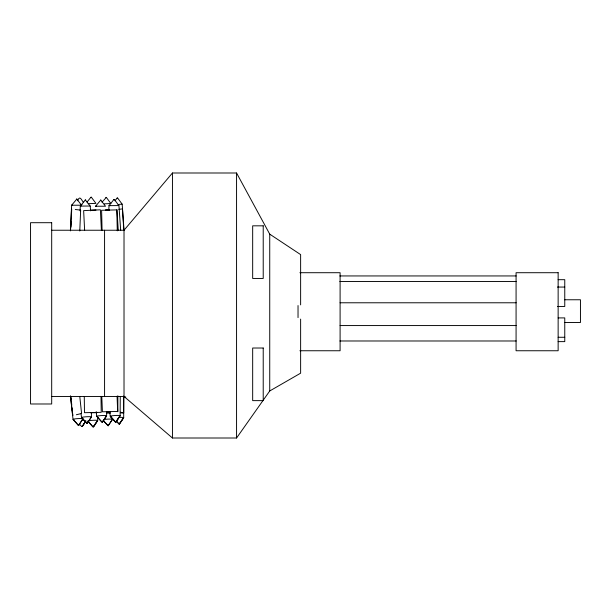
<?xml version="1.0" encoding="UTF-8"?>
<svg xmlns="http://www.w3.org/2000/svg" width="611" height="611" viewBox="0 0 611 611"><rect width="100%" height="100%" fill="white"/><g stroke="black" fill="none" stroke-linecap="round" stroke-linejoin="round"><path stroke-width="0.92" d="M91.436 413.112L91.406 416.916L87.274 423.324L91.337 417.053A4.98 0.489 -3.4 0 0 85.41 416.832A4.98 0.489 -3.4 0 0 82.378 417.764M87.778 421.132L92.994 426.913L93.544 426.883L97.668 420.475L97.699 416.671M102.289 422.163L106.62 415.709L106.65 411.906M111.095 416.511A4.98 0.489 -3.4 0 1 114.135 415.579A4.98 0.489 -3.4 0 1 120.069 415.801L115.968 422.086L120.123 415.663L120.268 396.646M119.282 423.988L123.682 417.611L123.834 396.684M70.952 227.147L71.189 221.449M71.472 214.805L71.708 209.107M79.781 230.996L80.652 210.108L75.283 209.504M70.41 230.889L71.632 205.22L76.818 199.079L81.553 205.22L71.632 205.22L72.457 205.052M70.548 230.393L71.518 209.481M80.087 210.848L80.316 206.098L85.357 199.957L90.237 206.098L90.573 210.856M108.789 210.413L109.018 205.663L113.86 199.545L114.402 199.545L118.939 205.663L120.68 230.385M82.936 418.764L78.773 425.187L82.867 418.902M82.264 426.501L85.861 420.903L82.248 426.509L81.714 426.531L82.248 426.509L85.807 421.017M88.045 421.239L93.002 426.921L97.668 420.475M106.62 415.709L102.495 422.117L106.558 415.847A4.98 0.489 -3.4 0 0 100.632 415.625A4.98 0.489 -3.4 0 0 97.592 416.557M112.554 419.306L108.147 425.768M115.998 422.056L115.456 422.094L110.499 416.435L115.723 422.125L120.123 415.663M119.206 424.072L123.682 417.611M93.552 426.868L97.607 420.605M119.557 424.003L123.613 417.741A4.98 0.489 -3.4 0 0 119.626 417.405M51.53 396.455L124.018 396.455L172.447 438.003L236.564 438.003L269.734 390.964L300.627 373.176L300.627 319.11M77.544 200.759C80.049 194.863 81.202 199.812 83.646 202.631M87.09 202.035L90.856 197.284L91.406 197.292M95.599 206.235L100.716 200.095L105.527 206.235L95.599 206.235L96.431 206.067M102.037 202.165L106.322 197.399L110.881 203.524L104.321 203.845M114.952 200.782L117.106 198.063L117.648 198.063L122.185 204.181L123.995 229.858M125.805 397.112L124.018 396.455L124.018 230.24L172.447 172.997L236.564 172.997L269.734 234.15L300.627 254.604L300.627 304.881M115.448 422.109L110.224 416.328L109.705 411.608M91.413 197.292L95.935 203.402L88.205 203.684M76.482 199.102L77.024 199.117M106.329 197.429L105.818 197.414M100.975 200.141L100.456 200.133M117.633 198.086L117.144 198.079M114.387 199.568L113.898 199.56M76.36 414.747L81.569 413.479L79.781 396.493M78.727 425.195L78.269 425.195L78.804 425.149M81.141 205.93L80.316 206.098L90.153 206.014M109.27 205.571L109.843 205.495M86.938 423.301L81.507 417.58L81.087 413.8M118.801 209.382L122.475 208.878L123.812 230.423M102.228 422.086L102.495 422.094M108.155 425.684L103.236 420.605M86.93 423.385L81.782 417.687M105.566 209.871L109.323 209.649M105.695 210.291L109.453 210.069M90.382 210.26L95.965 209.985M80.782 204.479L82.011 204.448M118.183 204.502L122.101 204.097M107.001 411.951L109.865 411.89M90.359 412.799L96.866 412.662M106.604 411.875L110.362 411.829M106.772 413.112L110.53 413.067M120.856 412.937L123.674 412.906L123.643 396.027M51.53 230.24L124.018 230.24M299.902 272.712L340.098 272.712L340.098 350.752L299.902 350.752M339.853 275.943L516.142 275.943M558.141 279.685L564.763 279.685L564.763 306.455L557.431 306.455M339.853 281.534L516.142 281.534M557.431 287.063L564.763 287.063M564.648 299.764L580.45 299.764L580.45 322.501L564.648 322.501M340.083 302.781L516.165 302.781M558.141 317.911L564.763 317.911L564.763 341.625L558.141 341.625M340.083 325.564L516.165 325.564M558.141 337.272L564.763 337.272M339.945 340.984L516.15 340.984M91.406 197.284L90.894 197.3M85.196 199.996L85.708 199.98M120.359 412.234L123.674 412.906M81.714 426.554L79.384 423.973M118.855 205.579L109.018 205.663M116.686 421.483L119.046 424.026L116.533 421.216M103.549 420.78L108.078 425.768L112.485 419.436A4.98 0.489 -3.4 0 0 109.736 419.07A4.98 0.489 -3.4 0 0 103.817 419.543M96.996 416.481L101.984 422.17L96.729 416.374L96.202 411.654M73.312 419.536L78.292 425.225L73.037 419.429L70.41 395.836M70.563 396.272L72.648 415.144M70.899 396.722L71.197 399.548M71.495 402.382L71.793 405.215M72.09 408.041L72.388 410.875M72.686 413.708L72.885 415.595M116.968 209.634L118.244 230.24M101.426 230.507L100.395 209.81L83.638 210.627L84.631 230.385M117.06 396.256L117.686 411.463L102.411 411.791L101.793 396.592M117.281 230.828L116.8 209.894L101.609 210.276L102.068 230.255M101.006 396.34L101.227 412.341L84.486 412.692L84.272 396.692M117.847 395.798L117.87 411.738M298.031 305.546L298.031 317.598M269.734 234.15L269.734 390.964M236.564 172.997L236.564 438.003M172.447 172.997L172.447 438.003M104.573 230.24L104.573 396.455M88.236 420.857A4.98 0.489 -3.4 0 1 94.254 420.246A4.98 0.489 -3.4 0 1 97.615 420.605M73.908 419.612A4.98 0.489 -3.4 0 1 75.718 418.795A4.98 0.489 -3.4 0 1 82.668 418.657M82.325 419.894A4.98 0.489 -3.4 0 1 83.554 419.864M51.691 222.702L30.55 222.702L30.55 403.986L51.691 403.986L51.691 222.702M263.219 225.826L252.671 225.826L252.671 278.448L263.219 278.448L263.219 225.826M558.141 272.712L516.074 272.712L516.074 350.752L558.141 350.752L558.141 272.712M263.219 348.018L252.671 348.018L252.671 400.633L263.219 400.633L263.219 348.018"/></g></svg>
